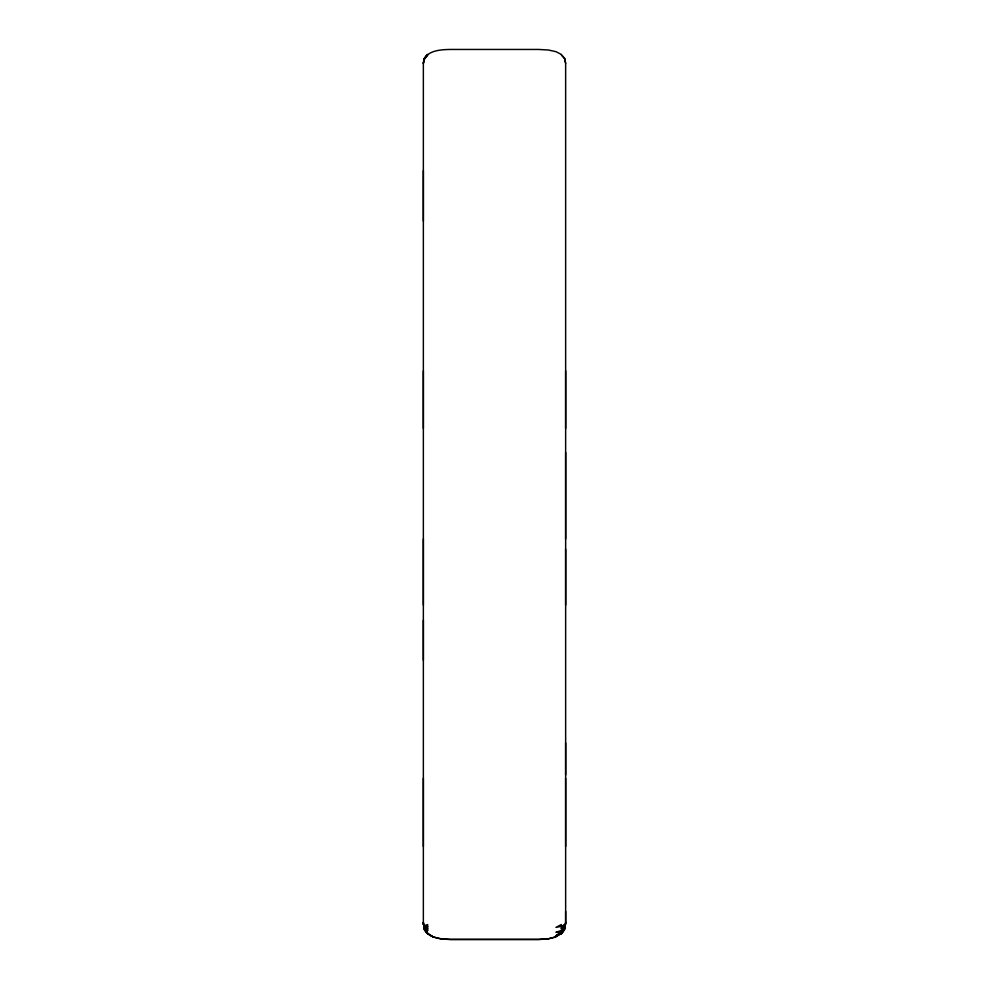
<?xml version="1.0" encoding="UTF-8"?>
<svg xmlns="http://www.w3.org/2000/svg" width="989" height="989" viewBox="0 0 989 989"><rect width="100%" height="100%" fill="white"/><g stroke="black" fill="none" stroke-linecap="round" stroke-linejoin="round"><path stroke-width="1.48" d="M423.354 846.473L423.354 778.294M423.354 660.256L423.354 539.017M423.354 428.41L423.354 370.85M423.354 221.042L423.354 170.603M424.442 928.708L423.354 922.613L423.354 924.381L423.354 620.152M564.558 928.708L565.646 922.613L565.646 911.351M565.646 846.473L565.646 778.294M565.646 775.055L565.646 742.875M565.646 605.107L565.646 549.105M565.646 539.017L565.646 452.492M565.646 428.41L565.646 370.85M564.558 928.622L565.646 922.613M561.332 54.432L555.929 51.663L548.388 50.006L538.671 49.45L450.329 49.45C440.402 49.611 424.442 50.439 423.354 63.296L423.354 605.107M424.442 58.376L427.668 54.543L424.442 58.314L423.354 63.296L424.442 58.314L427.668 54.432M561.332 926.693L564.558 924.468L564.558 925.679L555.929 927.41L561.332 924.53L561.332 928.683L564.558 927.781L561.332 930.426L561.332 933.95L564.558 929.153L555.929 935.681L561.332 932.998L555.929 936.62L561.332 933.703L564.558 929.153M424.442 59.117L427.668 54.791L424.442 58.512M561.332 933.95L564.558 929.771L564.558 926.804L561.332 928.683L564.558 925.679M564.558 927.781L561.332 931.885L555.929 932.318L561.332 930.426M554.681 937.176L548.388 938.87L538.671 939.55L450.329 939.55L440.612 938.87L434.319 937.176M555.929 936.942L548.376 938.734L538.671 939.34L450.329 939.34C441.218 938.932 429.585 938.672 424.442 929.771L423.354 922.613M424.442 927.212L424.442 929.771L427.668 933.703L424.442 929.153L427.668 930.426L427.668 924.53L424.442 925.679L427.668 926.693L424.442 926.804L427.668 928.683L424.442 927.781L427.668 930.426M433.071 936.843L427.668 933.455L433.071 936.942M564.558 58.512L561.332 54.791L564.558 58.314L565.646 63.296L565.646 924.381M424.442 929.153L427.668 933.95M425.245 929.784L427.668 933.282L425.245 929.573M564.558 58.376L565.646 63.296"/></g></svg>
